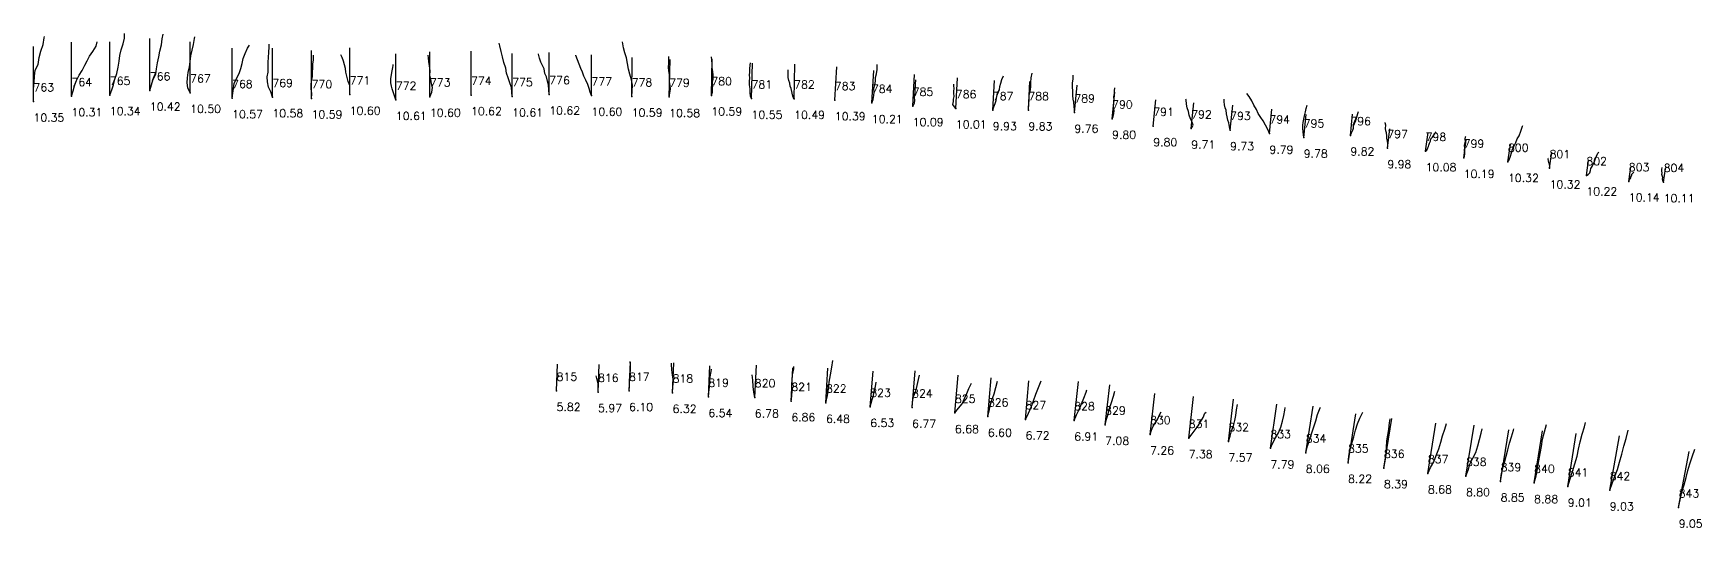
# Model space of a CAD drawing. Extents: x 748669 to 748794, y 8930136 to 8930207.
# Drawn here: x 748669.4 to 748731.9, y 8930147.2 to 8930165.7 of the extents above; entities that cross this region are included whole.
import ezdxf

# ---------------------------------------------------------------- set-up
doc = ezdxf.new("R2010")
doc.units = 0
for name, color, linetype in [('Hole', 7, 'Continuous'), ('Length', 7, 'Continuous'), ('Number', 7, 'Continuous'), ('Real Hole', 7, 'Continuous'), ('Theoretical Hole', 7, 'Continuous')]:
    doc.layers.add(name, color=color, linetype=linetype)
doc.styles.get("Standard").update_dxf_attribs({"font": 'simplex.shx'})

msp = doc.modelspace()

# ---------------------------------------------------------------- linework, layer by layer
at = {"layer": 'Hole', "color": 244, "true_color": 0x0a11ff}
for p in [(748670.782, 8930163.371, 190.024), (748672.219, 8930163.416, 190.078), (748673.718, 8930163.585, 190.109), (748675.231, 8930163.501, 190.241), (748678.313, 8930163.334, 190.346), (748681.211, 8930163.431, 190.352), (748684.217, 8930163.354, 190.382), (748685.757, 8930163.414, 190.356), (748687.301, 8930163.362, 190.336), (748688.689, 8930163.436, 190.346), (748690.272, 8930163.392, 190.35), (748691.779, 8930163.36, 190.351), (748693.185, 8930163.344, 190.376), (748694.764, 8930163.402, 190.4), (748669.358, 8930163.172, 190.025), (748676.803, 8930163.298, 190.327), (748679.782, 8930163.291, 190.35), (748682.94, 8930163.234, 190.352), (748696.271, 8930163.281, 190.395), (748697.868, 8930163.276, 190.324), (748699.392, 8930163.222, 190.216), (748700.781, 8930163.118, 190.033), (748702.313, 8930163.004, 189.912), (748703.926, 8930162.916, 189.748), (748705.314, 8930162.848, 189.747), (748706.646, 8930162.844, 189.609), (748708.371, 8930162.758, 189.568), (748709.785, 8930162.529, 189.636), (748711.328, 8930162.251, 189.639), (748712.75, 8930162.159, 189.543), (748714.208, 8930162.1, 189.606), (748715.681, 8930161.97, 189.649), (748716.966, 8930161.821, 189.587), (748718.714, 8930161.904, 189.658), (748720.1, 8930161.423, 189.796), (748721.534, 8930161.311, 189.949), (748722.962, 8930161.061, 189.918), (748724.621, 8930160.909, 190.174), (748726.182, 8930160.667, 190.193), (748727.56, 8930160.403, 190.104), (748729.15, 8930160.178, 189.998), (748730.456, 8930160.149, 189.98), (748688.964, 8930152.322, 190.844), (748690.519, 8930152.279, 190.542), (748691.682, 8930152.319, 190.447), (748693.311, 8930152.252, 190.363), (748694.652, 8930152.094, 190.392), (748696.394, 8930152.077, 190.236), (748697.762, 8930151.936, 190.117), (748699.061, 8930151.876, 189.911), (748700.72, 8930151.721, 189.901), (748702.29, 8930151.695, 189.938), (748703.893, 8930151.493, 189.993), (748705.128, 8930151.358, 190.079), (748706.543, 8930151.253, 190.24), (748708.364, 8930151.211, 190.342), (748709.524, 8930151.053, 190.263), (748711.208, 8930150.691, 190.025), (748712.654, 8930150.551, 190.032), (748714.145, 8930150.425, 190.132), (748715.717, 8930150.167, 190.083), (748717.043, 8930150.002, 190.091), (748718.628, 8930149.628, 189.89), (748719.973, 8930149.426, 189.92), (748721.62, 8930149.229, 190.201), (748723.047, 8930149.127, 190.093), (748724.346, 8930148.928, 190.252), (748725.602, 8930148.867, 190.158), (748726.863, 8930148.734, 190.274), (748728.434, 8930148.593, 189.983), (748731.018, 8930147.946, 189.946)]:
    msp.add_point(p, dxfattribs=at)
at = {"layer": 'Real Hole', "color": 1, "true_color": 0xff0000}
for points in [[(748669.358, 8930163.172, 190.025), (748669.354, 8930163.412, 189.054), (748669.364, 8930163.635, 188.079), (748669.38, 8930163.884, 187.111), (748669.393, 8930164.119, 186.139), (748669.42, 8930164.344, 185.165), (748669.532, 8930164.565, 184.196), (748669.573, 8930164.828, 183.232), (748669.629, 8930165.058, 182.261), (748669.72, 8930165.312, 181.298), (748669.765, 8930165.559, 180.33), (748669.772, 8930165.607, 180.136)], [(748670.782, 8930163.371, 190.024), (748670.851, 8930163.57, 189.046), (748670.891, 8930163.756, 188.065), (748670.977, 8930163.959, 187.089), (748671.073, 8930164.157, 186.114), (748671.182, 8930164.339, 185.137), (748671.287, 8930164.532, 184.161), (748671.371, 8930164.704, 183.179), (748671.457, 8930164.873, 182.198), (748671.582, 8930165.052, 181.222), (748671.711, 8930165.251, 180.25), (748671.748, 8930165.413, 179.57)], [(748672.219, 8930163.416, 190.078), (748672.294, 8930163.612, 189.1), (748672.357, 8930163.803, 188.121), (748672.413, 8930164.012, 187.144), (748672.479, 8930164.228, 186.17), (748672.534, 8930164.459, 185.199), (748672.574, 8930164.685, 184.225), (748672.597, 8930164.902, 183.25), (748672.639, 8930165.116, 182.274), (748672.715, 8930165.337, 181.301), (748672.764, 8930165.553, 180.326), (748672.766, 8930165.729, 179.546)], [(748673.718, 8930163.585, 190.109), (748673.788, 8930163.802, 189.135), (748673.839, 8930164.007, 188.158), (748673.941, 8930164.196, 187.181), (748673.965, 8930164.403, 186.203), (748674.013, 8930164.624, 185.229), (748674.052, 8930164.846, 184.255), (748674.09, 8930165.057, 183.278), (748674.151, 8930165.292, 182.308), (748674.184, 8930165.522, 181.335), (748674.216, 8930165.695, 180.555)], [(748675.231, 8930163.501, 190.241), (748675.142, 8930163.683, 189.262), (748675.117, 8930163.875, 188.281), (748675.126, 8930164.062, 187.298), (748675.159, 8930164.257, 186.318), (748675.202, 8930164.474, 185.343), (748675.226, 8930164.673, 184.363), (748675.253, 8930164.883, 183.386), (748675.306, 8930165.094, 182.41), (748675.356, 8930165.311, 181.435), (748675.399, 8930165.537, 180.462), (748675.409, 8930165.603, 180.169)], [(748676.803, 8930163.298, 190.327), (748676.826, 8930163.483, 189.345), (748676.854, 8930163.661, 188.361), (748676.878, 8930163.842, 187.378), (748676.964, 8930164.04, 186.401), (748677.067, 8930164.225, 185.424), (748677.126, 8930164.413, 184.444), (748677.174, 8930164.595, 183.462), (748677.218, 8930164.781, 182.48), (748677.291, 8930164.977, 181.502), (748677.384, 8930165.169, 180.525), (748677.452, 8930165.283, 179.94)], [(748678.313, 8930163.334, 190.346), (748678.251, 8930163.533, 189.368), (748678.173, 8930163.706, 188.386), (748678.126, 8930163.914, 187.409), (748678.116, 8930164.092, 186.425), (748678.15, 8930164.279, 185.443), (748678.153, 8930164.47, 184.462), (748678.153, 8930164.644, 183.477), (748678.17, 8930164.828, 182.494), (748678.183, 8930165.021, 181.513), (748678.19, 8930165.212, 180.532), (748678.187, 8930165.329, 179.842)], [(748687.301, 8930163.362, 190.336), (748687.289, 8930163.526, 189.35), (748687.269, 8930163.697, 188.365), (748687.218, 8930163.876, 187.382), (748687.152, 8930164.055, 186.4), (748687.087, 8930164.233, 185.419), (748687.056, 8930164.428, 184.438), (748686.993, 8930164.632, 183.461), (748686.937, 8930164.842, 182.485), (748686.887, 8930165.052, 181.509), (748686.833, 8930165.26, 180.532), (748686.809, 8930165.363, 180.043)], [(748691.779, 8930163.36, 190.351), (748691.801, 8930163.569, 189.373), (748691.812, 8930163.783, 188.396), (748691.776, 8930163.987, 187.418), (748691.715, 8930164.195, 186.442), (748691.656, 8930164.382, 185.461), (748691.62, 8930164.593, 184.485), (748691.579, 8930164.805, 183.508), (748691.522, 8930164.993, 182.528), (748691.466, 8930165.188, 181.549), (748691.435, 8930165.411, 180.574)], [(748679.782, 8930163.291, 190.35), (748679.79, 8930163.475, 189.367), (748679.77, 8930163.642, 188.381), (748679.761, 8930163.792, 187.393), (748679.779, 8930163.942, 186.404), (748679.82, 8930164.104, 185.418), (748679.815, 8930164.279, 184.434), (748679.826, 8930164.418, 183.443), (748679.831, 8930164.569, 182.455), (748679.858, 8930164.73, 181.468), (748679.858, 8930164.891, 180.481), (748679.858, 8930164.906, 180.383)], [(748681.211, 8930163.431, 190.352), (748681.219, 8930163.598, 189.366), (748681.211, 8930163.772, 188.381), (748681.15, 8930163.926, 187.395), (748681.102, 8930164.121, 186.416), (748681.064, 8930164.271, 185.428), (748681.054, 8930164.408, 184.437), (748681.017, 8930164.547, 183.447), (748680.977, 8930164.69, 182.459), (748680.928, 8930164.829, 181.47), (748680.881, 8930164.929, 180.576)], [(748684.217, 8930163.354, 190.382), (748684.287, 8930163.52, 189.398), (748684.316, 8930163.696, 188.414), (748684.282, 8930163.841, 187.425), (748684.249, 8930164.015, 186.441), (748684.215, 8930164.164, 185.453), (748684.221, 8930164.328, 184.467), (748684.201, 8930164.506, 183.483), (748684.181, 8930164.665, 182.496), (748684.16, 8930164.809, 181.506), (748684.154, 8930164.912, 180.814)], [(748688.689, 8930163.436, 190.346), (748688.676, 8930163.612, 189.362), (748688.657, 8930163.798, 188.379), (748688.619, 8930163.939, 187.39), (748688.583, 8930164.094, 186.403), (748688.526, 8930164.225, 185.413), (748688.493, 8930164.395, 184.428), (748688.437, 8930164.528, 183.439), (748688.377, 8930164.653, 182.448), (748688.326, 8930164.795, 181.46), (748688.29, 8930164.945, 180.472), (748688.286, 8930164.96, 180.373)], [(748690.272, 8930163.392, 190.35), (748690.226, 8930163.527, 189.36), (748690.191, 8930163.662, 188.37), (748690.135, 8930163.814, 187.383), (748690.064, 8930163.978, 186.399), (748689.981, 8930164.129, 185.414), (748689.932, 8930164.272, 184.426), (748689.871, 8930164.409, 183.437), (748689.813, 8930164.569, 182.452), (748689.752, 8930164.741, 181.468), (748689.689, 8930164.897, 180.483), (748689.681, 8930164.913, 180.384)], [(748693.185, 8930163.344, 190.376), (748693.207, 8930163.483, 189.386), (748693.233, 8930163.631, 188.397), (748693.225, 8930163.774, 187.408), (748693.2, 8930163.912, 186.418), (748693.193, 8930164.034, 185.425), (748693.195, 8930164.187, 184.437), (748693.176, 8930164.325, 183.447), (748693.164, 8930164.459, 182.456), (748693.168, 8930164.604, 181.466), (748693.171, 8930164.752, 180.477), (748693.167, 8930164.861, 179.786)], [(748694.764, 8930163.402, 190.4), (748694.806, 8930163.524, 189.408), (748694.812, 8930163.653, 188.417), (748694.815, 8930163.788, 187.426), (748694.812, 8930163.892, 186.431), (748694.829, 8930164.015, 185.439), (748694.827, 8930164.159, 184.449), (748694.815, 8930164.294, 183.459), (748694.799, 8930164.432, 182.468), (748694.791, 8930164.579, 181.479), (748694.784, 8930164.725, 180.49), (748694.772, 8930164.847, 179.699)], [(748696.271, 8930163.281, 190.395), (748696.237, 8930163.375, 189.4), (748696.225, 8930163.505, 188.409), (748696.225, 8930163.651, 187.419), (748696.198, 8930163.795, 186.43), (748696.199, 8930163.926, 185.439), (748696.205, 8930164.063, 184.448), (748696.197, 8930164.16, 183.453), (748696.207, 8930164.269, 182.459), (748696.208, 8930164.402, 181.468), (748696.224, 8930164.533, 180.477), (748696.233, 8930164.625, 179.783)], [(748682.94, 8930163.234, 190.352), (748682.892, 8930163.381, 189.364), (748682.838, 8930163.54, 188.378), (748682.805, 8930163.654, 187.385), (748682.771, 8930163.747, 186.39), (748682.748, 8930163.878, 185.399), (748682.754, 8930164.029, 184.411), (748682.78, 8930164.181, 183.423), (748682.808, 8930164.329, 182.434), (748682.824, 8930164.448, 181.441), (748682.834, 8930164.527, 180.444), (748682.834, 8930164.562, 180.046)], [(748697.868, 8930163.276, 190.324), (748697.826, 8930163.335, 189.327), (748697.807, 8930163.424, 188.331), (748697.783, 8930163.547, 187.339), (748697.755, 8930163.658, 186.345), (748697.719, 8930163.744, 185.35), (748697.702, 8930163.861, 184.357), (748697.669, 8930163.957, 183.362), (748697.649, 8930164.07, 182.368), (748697.64, 8930164.189, 181.376), (748697.644, 8930164.295, 180.381), (748697.644, 8930164.362, 179.785)], [(748700.781, 8930163.118, 190.033), (748700.828, 8930163.251, 189.043), (748700.853, 8930163.394, 188.054), (748700.866, 8930163.528, 187.063), (748700.86, 8930163.652, 186.07), (748700.886, 8930163.797, 185.081), (748700.911, 8930163.941, 184.092), (748700.919, 8930164.073, 183.101), (748700.948, 8930164.216, 182.112), (748700.973, 8930164.37, 181.124), (748700.981, 8930164.538, 180.138), (748700.982, 8930164.555, 180.039)], [(748702.313, 8930163.004, 189.912), (748702.346, 8930163.038, 188.913), (748702.373, 8930163.111, 187.916), (748702.385, 8930163.217, 186.922), (748702.379, 8930163.321, 185.927), (748702.396, 8930163.415, 184.932), (748702.402, 8930163.528, 183.938), (748702.4, 8930163.618, 182.942), (748702.416, 8930163.731, 181.949), (748702.412, 8930163.847, 180.956), (748702.429, 8930163.962, 179.962), (748702.432, 8930163.988, 179.764)], [(748705.314, 8930162.848, 189.747), (748705.351, 8930162.97, 188.755), (748705.398, 8930163.096, 187.764), (748705.445, 8930163.214, 186.772), (748705.464, 8930163.362, 185.784), (748705.495, 8930163.482, 184.791), (748705.558, 8930163.612, 183.802), (748705.58, 8930163.736, 182.81), (748705.616, 8930163.866, 181.819), (748705.657, 8930164.002, 180.829), (748705.716, 8930164.14, 179.942)], [(748706.646, 8930162.844, 189.609), (748706.657, 8930162.955, 188.615), (748706.66, 8930163.089, 187.624), (748706.674, 8930163.239, 186.636), (748706.674, 8930163.398, 185.648), (748706.709, 8930163.554, 184.661), (748706.735, 8930163.726, 183.676), (748706.733, 8930163.883, 182.689), (748706.753, 8930164.055, 181.704), (748706.784, 8930164.237, 180.721)], [(748708.371, 8930162.758, 189.568), (748708.379, 8930162.859, 188.573), (748708.365, 8930162.987, 187.581), (748708.354, 8930163.153, 186.595), (748708.324, 8930163.262, 185.602), (748708.317, 8930163.397, 184.611), (748708.316, 8930163.572, 183.626), (748708.297, 8930163.707, 182.636), (748708.305, 8930163.857, 181.647), (748708.324, 8930164.025, 180.661), (748708.329, 8930164.158, 179.873)], [(748703.926, 8930162.916, 189.748), (748703.872, 8930162.971, 188.751), (748703.818, 8930163.059, 187.756), (748703.835, 8930163.17, 186.763), (748703.84, 8930163.261, 185.767), (748703.862, 8930163.366, 184.773), (748703.855, 8930163.482, 183.779), (748703.856, 8930163.562, 182.783), (748703.866, 8930163.656, 181.787), (748703.847, 8930163.762, 180.793), (748703.849, 8930163.828, 180.197)], [(748709.785, 8930162.529, 189.636), (748709.826, 8930162.609, 188.64), (748709.854, 8930162.713, 187.646), (748709.86, 8930162.84, 186.654), (748709.841, 8930162.969, 185.662), (748709.852, 8930163.102, 184.672), (748709.857, 8930163.238, 183.681), (748709.854, 8930163.347, 182.687), (748709.87, 8930163.471, 181.695), (748709.879, 8930163.576, 180.7), (748709.887, 8930163.68, 180.008)], [(748715.681, 8930161.97, 189.649), (748715.615, 8930162.128, 188.664), (748715.534, 8930162.29, 187.68), (748715.445, 8930162.442, 186.696), (748715.355, 8930162.576, 185.709), (748715.257, 8930162.726, 184.725), (748715.196, 8930162.87, 183.738), (748715.097, 8930163.037, 182.757), (748715.016, 8930163.199, 181.773), (748714.921, 8930163.361, 180.791), (748714.833, 8930163.477, 179.903)], [(748712.75, 8930162.159, 189.543), (748712.788, 8930162.206, 188.545), (748712.819, 8930162.283, 187.548), (748712.785, 8930162.404, 186.556), (748712.726, 8930162.525, 185.565), (748712.671, 8930162.665, 184.577), (748712.648, 8930162.802, 183.586), (748712.601, 8930162.932, 182.596), (748712.574, 8930163.067, 181.606), (748712.556, 8930163.234, 180.62), (748712.552, 8930163.266, 180.422)], [(748714.208, 8930162.1, 189.606), (748714.182, 8930162.226, 188.614), (748714.155, 8930162.368, 187.625), (748714.123, 8930162.473, 186.631), (748714.096, 8930162.596, 185.639), (748714.078, 8930162.714, 184.646), (748714.056, 8930162.844, 183.655), (748714.024, 8930162.937, 182.66), (748713.999, 8930163.052, 181.666), (748713.988, 8930163.167, 180.673), (748713.979, 8930163.264, 179.879)], [(748716.966, 8930161.821, 189.587), (748716.955, 8930161.92, 188.592), (748716.951, 8930162.038, 187.599), (748716.934, 8930162.158, 186.606), (748716.939, 8930162.289, 185.615), (748716.94, 8930162.39, 184.62), (748716.976, 8930162.508, 183.628), (748716.995, 8930162.641, 182.637), (748717.029, 8930162.78, 181.647), (748717.058, 8930162.909, 180.656), (748717.091, 8930163.04, 179.665)], [(748718.714, 8930161.904, 189.658), (748718.759, 8930161.995, 188.663), (748718.804, 8930162.094, 187.669), (748718.826, 8930162.17, 186.672), (748718.837, 8930162.266, 185.677), (748718.871, 8930162.349, 184.681), (748718.909, 8930162.427, 183.685), (748718.939, 8930162.55, 182.693), (748718.966, 8930162.634, 181.697), (748718.997, 8930162.723, 180.701), (748719.021, 8930162.801, 179.805)], [(748720.1, 8930161.423, 189.796), (748720.12, 8930161.495, 188.799), (748720.118, 8930161.589, 187.803), (748720.111, 8930161.688, 186.808), (748720.079, 8930161.792, 185.814), (748720.087, 8930161.884, 184.818), (748720.069, 8930161.996, 183.825), (748720.042, 8930162.067, 182.828), (748720.037, 8930162.165, 181.833), (748720.038, 8930162.287, 180.84), (748720.021, 8930162.373, 179.844), (748720.02, 8930162.383, 179.744)], [(748724.621, 8930160.909, 190.174), (748724.67, 8930160.991, 189.179), (748724.71, 8930161.119, 188.188), (748724.751, 8930161.249, 187.197), (748724.777, 8930161.353, 186.203), (748724.841, 8930161.486, 185.214), (748724.912, 8930161.635, 184.227), (748724.964, 8930161.767, 183.237), (748725.036, 8930161.885, 182.247), (748725.1, 8930162.058, 181.264), (748725.163, 8930162.246, 180.284), (748725.173, 8930162.279, 180.087)], [(748721.534, 8930161.311, 189.949), (748721.574, 8930161.342, 188.95), (748721.619, 8930161.433, 187.955), (748721.646, 8930161.487, 186.957), (748721.657, 8930161.535, 185.958), (748721.681, 8930161.61, 184.962), (748721.715, 8930161.687, 183.965), (748721.729, 8930161.767, 182.968), (748721.791, 8930161.833, 181.973), (748721.872, 8930161.943, 180.982), (748721.926, 8930162.034, 179.987)], [(748722.962, 8930161.061, 189.918), (748722.994, 8930161.122, 188.92), (748723.006, 8930161.195, 187.923), (748723.004, 8930161.287, 186.927), (748722.991, 8930161.344, 185.929), (748723.005, 8930161.439, 184.934), (748722.997, 8930161.519, 183.937), (748723.008, 8930161.583, 182.939), (748723.027, 8930161.672, 181.943), (748723.018, 8930161.76, 180.947), (748723.032, 8930161.849, 179.951), (748723.036, 8930161.866, 179.752)], [(748726.182, 8930160.667, 190.193), (748726.193, 8930160.662, 189.193), (748726.196, 8930160.709, 188.194), (748726.186, 8930160.761, 187.196), (748726.176, 8930160.797, 186.196), (748726.175, 8930160.848, 185.198), (748726.149, 8930160.887, 184.199), (748726.14, 8930160.942, 183.2), (748726.129, 8930160.999, 182.202), (748726.136, 8930161.021, 181.202), (748726.122, 8930161.052, 180.403)], [(748727.56, 8930160.403, 190.104), (748727.631, 8930160.44, 189.107), (748727.694, 8930160.503, 188.111), (748727.709, 8930160.585, 187.115), (748727.724, 8930160.666, 186.118), (748727.774, 8930160.737, 185.122), (748727.828, 8930160.83, 184.128), (748727.863, 8930160.927, 183.133), (748727.897, 8930161.032, 182.139), (748727.935, 8930161.126, 181.144), (748727.995, 8930161.237, 180.152), (748728.022, 8930161.272, 179.855)], [(748729.15, 8930160.178, 189.998), (748729.167, 8930160.215, 188.999), (748729.184, 8930160.276, 188.001), (748729.195, 8930160.279, 187.001), (748729.22, 8930160.314, 186.002), (748729.229, 8930160.346, 185.002), (748729.257, 8930160.38, 184.003), (748729.264, 8930160.414, 183.004), (748729.267, 8930160.448, 182.005), (748729.301, 8930160.488, 181.006), (748729.339, 8930160.521, 180.007), (748729.341, 8930160.523, 179.907)], [(748730.456, 8930160.149, 189.98), (748730.442, 8930160.163, 188.98), (748730.425, 8930160.219, 187.982), (748730.409, 8930160.261, 186.983), (748730.426, 8930160.326, 185.985), (748730.396, 8930160.395, 184.988), (748730.391, 8930160.439, 183.989), (748730.398, 8930160.495, 182.991), (748730.388, 8930160.557, 181.992), (748730.392, 8930160.627, 180.995), (748730.394, 8930160.7, 179.998)], [(748691.682, 8930152.319, 190.447), (748691.699, 8930152.506, 189.465), (748691.694, 8930152.687, 188.481), (748691.705, 8930152.873, 187.499), (748691.738, 8930153.096, 186.525), (748691.732, 8930153.286, 185.543), (748691.728, 8930153.426, 184.857)], [(748693.311, 8930152.252, 190.363), (748693.324, 8930152.472, 189.388), (748693.342, 8930152.696, 188.413), (748693.314, 8930152.916, 187.438), (748693.285, 8930153.112, 186.458), (748693.273, 8930153.316, 185.479), (748693.276, 8930153.364, 185.285)], [(748699.061, 8930151.876, 189.911), (748699.119, 8930152.149, 188.951), (748699.152, 8930152.402, 187.984), (748699.174, 8930152.651, 187.016), (748699.226, 8930152.919, 186.053), (748699.28, 8930153.216, 185.1), (748699.313, 8930153.461, 184.235)], [(748690.519, 8930152.279, 190.542), (748690.522, 8930152.437, 189.555), (748690.526, 8930152.584, 188.565), (748690.48, 8930152.739, 187.579), (748690.447, 8930152.883, 186.59)], [(748694.652, 8930152.094, 190.392), (748694.668, 8930152.265, 189.407), (748694.697, 8930152.457, 188.426), (748694.71, 8930152.658, 187.446), (748694.718, 8930152.845, 186.464), (748694.755, 8930153.048, 185.486), (748694.775, 8930153.133, 185.095)], [(748696.394, 8930152.077, 190.236), (748696.357, 8930152.275, 189.256), (748696.332, 8930152.491, 188.28), (748696.315, 8930152.722, 187.308), (748696.291, 8930152.927, 186.329)], [(748697.762, 8930151.936, 190.117), (748697.779, 8930152.127, 189.136), (748697.789, 8930152.335, 188.158), (748697.784, 8930152.547, 187.18), (748697.789, 8930152.741, 186.199), (748697.809, 8930152.924, 185.216), (748697.85, 8930153.148, 184.243), (748697.857, 8930153.238, 183.853)], [(748702.29, 8930151.695, 189.938), (748702.307, 8930151.907, 188.961), (748702.347, 8930152.116, 187.984), (748702.425, 8930152.308, 187.006), (748702.482, 8930152.521, 186.03), (748702.527, 8930152.745, 185.057), (748702.567, 8930152.908, 184.274)], [(748706.543, 8930151.253, 190.24), (748706.647, 8930151.483, 189.272), (748706.745, 8930151.706, 188.302), (748706.844, 8930151.942, 187.336), (748706.929, 8930152.196, 186.372), (748707.021, 8930152.442, 185.407), (748707.13, 8930152.703, 184.448)], [(748700.72, 8930151.721, 189.901), (748700.757, 8930151.865, 188.912), (748700.792, 8930151.998, 187.922), (748700.844, 8930152.148, 186.934), (748700.867, 8930152.307, 185.947), (748700.921, 8930152.482, 184.964), (748700.945, 8930152.643, 184.079)], [(748703.893, 8930151.493, 189.993), (748704.023, 8930151.668, 189.017), (748704.159, 8930151.837, 188.041), (748704.25, 8930152.03, 187.064), (748704.341, 8930152.221, 186.087), (748704.414, 8930152.411, 185.107), (748704.515, 8930152.606, 184.132)], [(748705.128, 8930151.358, 190.079), (748705.173, 8930151.56, 189.101), (748705.217, 8930151.76, 188.122), (748705.274, 8930151.974, 187.147), (748705.359, 8930152.205, 186.177), (748705.428, 8930152.448, 185.21), (748705.492, 8930152.684, 184.24)], [(748708.364, 8930151.211, 190.342), (748708.456, 8930151.423, 189.369), (748708.548, 8930151.627, 188.394), (748708.641, 8930151.83, 187.42), (748708.73, 8930152.048, 186.448), (748708.816, 8930152.273, 185.477), (748708.838, 8930152.365, 185.089)], [(748709.524, 8930151.053, 190.263), (748709.574, 8930151.256, 189.285), (748709.637, 8930151.453, 188.307), (748709.688, 8930151.668, 187.331), (748709.766, 8930151.891, 186.36), (748709.838, 8930152.126, 185.39), (748709.881, 8930152.312, 184.614)], [(748711.208, 8930150.691, 190.025), (748711.262, 8930150.85, 189.039), (748711.329, 8930151.001, 188.053), (748711.426, 8930151.143, 187.068), (748711.499, 8930151.279, 186.08), (748711.564, 8930151.423, 185.092), (748711.621, 8930151.54, 184.303)], [(748712.654, 8930150.551, 190.032), (748712.779, 8930150.715, 189.054), (748712.895, 8930150.864, 188.072), (748713.008, 8930151.012, 187.089), (748713.102, 8930151.161, 186.105), (748713.192, 8930151.327, 185.123), (748713.264, 8930151.48, 184.137), (748713.308, 8930151.529, 183.541)], [(748714.145, 8930150.425, 190.132), (748714.205, 8930150.623, 189.154), (748714.261, 8930150.821, 188.175), (748714.329, 8930151.014, 187.196), (748714.381, 8930151.208, 186.217), (748714.425, 8930151.403, 185.237), (748714.448, 8930151.605, 184.258), (748714.488, 8930151.807, 183.279)], [(748715.717, 8930150.167, 190.083), (748715.813, 8930150.368, 189.108), (748715.908, 8930150.556, 188.131), (748716.021, 8930150.754, 187.157), (748716.111, 8930150.958, 186.182), (748716.173, 8930151.186, 185.21), (748716.217, 8930151.398, 184.234), (748716.256, 8930151.597, 183.255), (748716.27, 8930151.7, 182.766)], [(748717.043, 8930150.002, 190.091), (748717.108, 8930150.242, 189.123), (748717.179, 8930150.482, 188.154), (748717.268, 8930150.744, 187.193), (748717.345, 8930150.969, 186.222), (748717.417, 8930151.192, 185.25), (748717.479, 8930151.434, 184.281), (748717.583, 8930151.687, 183.32), (748717.59, 8930151.714, 183.224)], [(748718.628, 8930149.628, 189.89), (748718.653, 8930149.869, 188.92), (748718.696, 8930150.098, 187.947), (748718.769, 8930150.347, 186.981), (748718.838, 8930150.598, 186.016), (748718.901, 8930150.853, 185.051), (748718.983, 8930151.082, 184.081), (748719.069, 8930151.303, 183.11), (748719.178, 8930151.519, 182.347)], [(748719.973, 8930149.426, 189.92), (748720.014, 8930149.684, 188.955), (748720.061, 8930149.937, 187.988), (748720.073, 8930150.188, 187.02), (748720.082, 8930150.443, 186.054), (748720.114, 8930150.664, 185.079), (748720.158, 8930150.887, 184.105), (748720.18, 8930151.12, 183.133), (748720.203, 8930151.272, 182.553)], [(748721.62, 8930149.229, 190.201), (748721.723, 8930149.454, 189.232), (748721.839, 8930149.662, 188.261), (748721.931, 8930149.901, 187.294), (748722.025, 8930150.152, 186.331), (748722.101, 8930150.399, 185.365), (748722.171, 8930150.64, 184.397), (748722.25, 8930150.89, 183.432), (748722.315, 8930151.1, 182.456)], [(748723.047, 8930149.127, 190.093), (748723.126, 8930149.352, 189.122), (748723.193, 8930149.572, 188.149), (748723.308, 8930149.792, 187.18), (748723.417, 8930150.01, 186.21), (748723.495, 8930150.259, 185.245), (748723.558, 8930150.501, 184.277), (748723.62, 8930150.731, 183.305), (748723.657, 8930150.9, 182.627)], [(748724.346, 8930148.928, 190.252), (748724.366, 8930149.153, 189.278), (748724.421, 8930149.388, 188.307), (748724.493, 8930149.636, 187.341), (748724.552, 8930149.87, 186.371), (748724.615, 8930150.108, 185.402), (748724.68, 8930150.358, 184.436), (748724.756, 8930150.602, 183.469), (748724.832, 8930150.848, 182.502), (748724.84, 8930150.893, 182.308)], [(748725.602, 8930148.867, 190.158), (748725.672, 8930149.139, 189.198), (748725.726, 8930149.402, 188.235), (748725.773, 8930149.694, 187.28), (748725.832, 8930149.975, 186.322), (748725.874, 8930150.234, 185.357), (748725.921, 8930150.511, 184.397), (748725.986, 8930150.783, 183.437), (748726.063, 8930151.06, 182.479)], [(748726.863, 8930148.734, 190.274), (748726.954, 8930149.018, 189.32), (748727.041, 8930149.293, 188.362), (748727.133, 8930149.591, 187.412), (748727.213, 8930149.875, 186.456), (748727.27, 8930150.136, 185.493), (748727.33, 8930150.407, 184.532), (748727.404, 8930150.695, 183.577), (748727.485, 8930150.971, 182.62), (748727.532, 8930151.139, 182.045)], [(748728.434, 8930148.593, 189.983), (748728.527, 8930148.843, 189.019), (748728.619, 8930149.088, 188.054), (748728.726, 8930149.369, 187.1), (748728.803, 8930149.654, 186.145), (748728.888, 8930149.945, 185.192), (748728.967, 8930150.242, 184.24), (748729.045, 8930150.54, 183.289), (748729.127, 8930150.844, 182.34)], [(748731.018, 8930147.946, 189.946), (748731.081, 8930148.238, 188.992), (748731.142, 8930148.519, 188.034), (748731.222, 8930148.796, 187.076), (748731.294, 8930149.067, 186.116), (748731.357, 8930149.337, 185.156), (748731.432, 8930149.591, 184.191), (748731.521, 8930149.845, 183.228), (748731.625, 8930150.13, 182.275)]]:
    msp.add_polyline3d(points, dxfattribs=at)
at = {"layer": 'Theoretical Hole', "color": 244, "true_color": 0x0a11ff}
for p, q in [((748669.358, 8930163.172, 190.025), (748669.36, 8930165.241, 179.884)), ((748670.782, 8930163.371, 190.024), (748670.784, 8930165.4, 179.916)), ((748672.219, 8930163.416, 190.078), (748672.221, 8930165.407, 179.931)), ((748673.718, 8930163.585, 190.109), (748673.72, 8930165.538, 179.874)), ((748675.231, 8930163.501, 190.241), (748675.233, 8930165.414, 179.917)), ((748681.211, 8930163.431, 190.352), (748681.213, 8930165.191, 179.899)), ((748676.803, 8930163.298, 190.327), (748676.805, 8930165.173, 179.925)), ((748678.313, 8930163.334, 190.346), (748678.315, 8930165.171, 179.927)), ((748679.782, 8930163.291, 190.35), (748679.784, 8930165.09, 179.914)), ((748682.94, 8930163.234, 190.352), (748682.942, 8930164.958, 179.883)), ((748684.217, 8930163.354, 190.382), (748684.219, 8930165.04, 179.917)), ((748685.757, 8930163.414, 190.356), (748685.759, 8930165.061, 179.864)), ((748687.301, 8930163.362, 190.336), (748687.303, 8930164.971, 179.849)), ((748688.689, 8930163.436, 190.346), (748688.691, 8930165.006, 179.843)), ((748690.272, 8930163.392, 190.35), (748690.274, 8930164.922, 179.861)), ((748691.779, 8930163.36, 190.351), (748691.795, 8930164.821, 179.862)), ((748693.185, 8930163.344, 190.376), (748693.216, 8930164.748, 179.89)), ((748694.764, 8930163.402, 190.4), (748694.794, 8930164.769, 179.899)), ((748696.271, 8930163.281, 190.395), (748696.301, 8930164.612, 179.929)), ((748697.868, 8930163.276, 190.324), (748697.897, 8930164.57, 179.914)), ((748699.392, 8930163.222, 190.216), (748699.462, 8930164.477, 179.902)), ((748700.781, 8930163.118, 190.033), (748700.851, 8930164.339, 179.897)), ((748702.313, 8930163.004, 189.912), (748702.38, 8930164.188, 179.892)), ((748703.926, 8930162.916, 189.748), (748703.991, 8930164.065, 179.804)), ((748705.314, 8930162.848, 189.747), (748705.377, 8930163.96, 179.88)), ((748706.646, 8930162.844, 189.609), (748706.707, 8930163.919, 179.838)), ((748708.371, 8930162.758, 189.568), (748708.472, 8930163.787, 179.863)), ((748709.785, 8930162.529, 189.636), (748709.888, 8930163.529, 179.888)), ((748711.328, 8930162.251, 189.639), (748711.429, 8930163.231, 179.889)), ((748712.75, 8930162.159, 189.543), (748712.848, 8930163.118, 179.881)), ((748714.208, 8930162.1, 189.606), (748714.304, 8930163.039, 179.922)), ((748715.681, 8930161.97, 189.649), (748715.775, 8930162.89, 179.903)), ((748718.714, 8930161.904, 189.658), (748718.796, 8930162.703, 179.871)), ((748716.966, 8930161.821, 189.587), (748717.055, 8930162.686, 179.846)), ((748720.1, 8930161.423, 189.796), (748720.192, 8930162.152, 179.843)), ((748721.534, 8930161.311, 189.949), (748721.629, 8930162.008, 179.894)), ((748722.962, 8930161.061, 189.918), (748723.055, 8930161.741, 179.751)), ((748724.621, 8930160.909, 190.174), (748724.71, 8930161.558, 179.875)), ((748726.182, 8930160.667, 190.193), (748726.265, 8930161.279, 179.891)), ((748727.56, 8930160.403, 190.104), (748727.639, 8930160.979, 179.901)), ((748729.15, 8930160.178, 189.998), (748729.224, 8930160.718, 179.873)), ((748730.456, 8930160.149, 189.98), (748730.525, 8930160.652, 179.883)), ((748688.964, 8930152.322, 190.844), (748689.001, 8930153.322, 185.111)), ((748691.682, 8930152.319, 190.447), (748691.733, 8930153.395, 184.443)), ((748693.311, 8930152.252, 190.363), (748693.364, 8930153.372, 184.143)), ((748690.519, 8930152.279, 190.542), (748690.558, 8930153.31, 184.662)), ((748694.652, 8930152.094, 190.392), (748694.707, 8930153.259, 183.957)), ((748696.394, 8930152.077, 190.236), (748696.451, 8930153.288, 183.565)), ((748697.762, 8930151.936, 190.117), (748697.821, 8930153.189, 183.373)), ((748699.061, 8930151.876, 189.911), (748699.135, 8930153.174, 183.563)), ((748700.72, 8930151.721, 189.901), (748700.83, 8930153.056, 183.51)), ((748702.29, 8930151.695, 189.938), (748702.403, 8930153.071, 183.31)), ((748703.893, 8930151.493, 189.993), (748704.009, 8930152.909, 183.466)), ((748705.128, 8930151.358, 190.079), (748705.248, 8930152.814, 183.643)), ((748706.543, 8930151.253, 190.24), (748706.662, 8930152.7, 183.679)), ((748708.364, 8930151.211, 190.342), (748708.527, 8930152.676, 183.591)), ((748709.524, 8930151.053, 190.263), (748709.699, 8930152.55, 183.345)), ((748711.208, 8930150.691, 190.025), (748711.387, 8930152.22, 182.93)), ((748712.654, 8930150.551, 190.032), (748712.837, 8930152.11, 182.821)), ((748714.145, 8930150.425, 190.132), (748714.331, 8930152.016, 182.734)), ((748715.717, 8930150.167, 190.083), (748715.958, 8930151.826, 182.476)), ((748717.043, 8930150.002, 190.091), (748717.32, 8930151.752, 182.228)), ((748718.628, 8930149.628, 189.89), (748718.918, 8930151.461, 181.882)), ((748719.973, 8930149.426, 189.92), (748720.267, 8930151.285, 181.744)), ((748721.62, 8930149.229, 190.201), (748721.917, 8930151.109, 181.732)), ((748723.047, 8930149.127, 190.093), (748723.348, 8930151.032, 181.507)), ((748724.346, 8930148.928, 190.252), (748724.651, 8930150.859, 181.621)), ((748725.602, 8930148.867, 190.158), (748725.912, 8930150.825, 181.502)), ((748726.863, 8930148.734, 190.274), (748727.177, 8930150.719, 181.491)), ((748728.434, 8930148.593, 189.983), (748728.807, 8930150.633, 181.194)), ((748731.018, 8930147.946, 189.946), (748731.408, 8930150.052, 181.153))]:
    msp.add_line(p, q, dxfattribs=at)

# ---------------------------------------------------------------- texts
at = {"layer": 'Length', "color": 244, "true_color": 0x0a11ff}
for s, p in [('10.35', (748669.358, 8930162.418, 190.025)), ('10.31', (748670.782, 8930162.617, 190.024)), ('10.34', (748672.219, 8930162.662, 190.078)), ('10.42', (748673.718, 8930162.831, 190.109)), ('10.50', (748675.231, 8930162.747, 190.241)), ('10.57', (748676.803, 8930162.544, 190.327)), ('10.58', (748678.313, 8930162.58, 190.346)), ('10.59', (748679.782, 8930162.537, 190.35)), ('10.60', (748681.211, 8930162.677, 190.352)), ('10.61', (748682.94, 8930162.48, 190.352)), ('10.60', (748684.217, 8930162.6, 190.382)), ('10.62', (748685.757, 8930162.66, 190.356)), ('10.61', (748687.301, 8930162.608, 190.336)), ('10.62', (748688.689, 8930162.682, 190.346)), ('10.60', (748690.272, 8930162.638, 190.35)), ('10.59', (748691.779, 8930162.606, 190.351)), ('10.58', (748693.185, 8930162.59, 190.376)), ('10.59', (748694.764, 8930162.648, 190.4)), ('10.55', (748696.271, 8930162.527, 190.395)), ('10.49', (748697.868, 8930162.522, 190.324)), ('10.39', (748699.392, 8930162.468, 190.216)), ('10.21', (748700.781, 8930162.364, 190.033)), ('10.09', (748702.313, 8930162.25, 189.912)), ('10.01', (748703.926, 8930162.162, 189.748)), ('9.93', (748705.314, 8930162.094, 189.747)), ('9.83', (748706.646, 8930162.09, 189.609)), ('9.76', (748708.371, 8930162.004, 189.568)), ('9.80', (748709.785, 8930161.775, 189.636)), ('9.80', (748711.328, 8930161.497, 189.639)), ('9.71', (748712.75, 8930161.405, 189.543)), ('9.73', (748714.208, 8930161.346, 189.606)), ('9.79', (748715.681, 8930161.216, 189.649)), ('9.82', (748718.714, 8930161.15, 189.658)), ('9.78', (748716.966, 8930161.067, 189.587)), ('9.98', (748720.1, 8930160.669, 189.796)), ('10.08', (748721.534, 8930160.557, 189.949)), ('10.19', (748722.962, 8930160.307, 189.918)), ('10.32', (748724.621, 8930160.155, 190.174)), ('10.32', (748726.182, 8930159.913, 190.193)), ('10.22', (748727.56, 8930159.649, 190.104)), ('10.14', (748729.15, 8930159.424, 189.998)), ('10.11', (748730.456, 8930159.395, 189.98)), ('5.82', (748688.964, 8930151.568, 190.844)), ('5.97', (748690.519, 8930151.525, 190.542)), ('6.10', (748691.682, 8930151.565, 190.447)), ('6.32', (748693.311, 8930151.498, 190.363)), ('6.54', (748694.652, 8930151.34, 190.392)), ('6.78', (748696.394, 8930151.323, 190.236)), ('6.86', (748697.762, 8930151.182, 190.117)), ('6.48', (748699.061, 8930151.122, 189.911)), ('6.53', (748700.72, 8930150.967, 189.901)), ('6.77', (748702.29, 8930150.941, 189.938)), ('6.68', (748703.893, 8930150.739, 189.993)), ('6.60', (748705.128, 8930150.604, 190.079)), ('6.72', (748706.543, 8930150.499, 190.24)), ('6.91', (748708.364, 8930150.457, 190.342)), ('7.08', (748709.524, 8930150.299, 190.263)), ('7.26', (748711.208, 8930149.937, 190.025)), ('7.38', (748712.654, 8930149.797, 190.032)), ('7.57', (748714.145, 8930149.671, 190.132)), ('7.79', (748715.717, 8930149.413, 190.083)), ('8.06', (748717.043, 8930149.248, 190.091)), ('8.22', (748718.628, 8930148.874, 189.89)), ('8.39', (748719.973, 8930148.672, 189.92)), ('8.68', (748721.62, 8930148.475, 190.201)), ('8.80', (748723.047, 8930148.373, 190.093)), ('8.85', (748724.346, 8930148.174, 190.252)), ('8.88', (748725.602, 8930148.113, 190.158)), ('9.01', (748726.863, 8930147.98, 190.274)), ('9.03', (748728.434, 8930147.839, 189.983)), ('9.05', (748731.018, 8930147.192, 189.946))]:
    msp.add_text(s, height=0.3, dxfattribs=at).set_placement(p)
at = {"layer": 'Number', "color": 244, "true_color": 0x0a11ff}
for s, p in [('764', (748670.782, 8930163.752, 190.024)), ('765', (748672.219, 8930163.797, 190.078)), ('766', (748673.718, 8930163.966, 190.109)), ('767', (748675.231, 8930163.882, 190.241)), ('768', (748676.803, 8930163.679, 190.327)), ('769', (748678.313, 8930163.715, 190.346)), ('770', (748679.782, 8930163.672, 190.35)), ('771', (748681.211, 8930163.812, 190.352)), ('773', (748684.217, 8930163.735, 190.382)), ('774', (748685.757, 8930163.795, 190.356)), ('775', (748687.301, 8930163.743, 190.336)), ('776', (748688.689, 8930163.817, 190.346)), ('777', (748690.272, 8930163.773, 190.35)), ('778', (748691.779, 8930163.741, 190.351)), ('779', (748693.185, 8930163.725, 190.376)), ('780', (748694.764, 8930163.783, 190.4)), ('781', (748696.271, 8930163.662, 190.395)), ('782', (748697.868, 8930163.657, 190.324)), ('763', (748669.358, 8930163.553, 190.025)), ('772', (748682.94, 8930163.615, 190.352)), ('783', (748699.392, 8930163.603, 190.216)), ('784', (748700.781, 8930163.499, 190.033)), ('785', (748702.313, 8930163.385, 189.912)), ('786', (748703.926, 8930163.297, 189.748)), ('787', (748705.314, 8930163.229, 189.747)), ('788', (748706.646, 8930163.225, 189.609)), ('789', (748708.371, 8930163.139, 189.568)), ('790', (748709.785, 8930162.91, 189.636)), ('791', (748711.328, 8930162.632, 189.639)), ('792', (748712.75, 8930162.54, 189.543)), ('793', (748714.208, 8930162.481, 189.606)), ('794', (748715.681, 8930162.351, 189.649)), ('795', (748716.966, 8930162.202, 189.587)), ('796', (748718.714, 8930162.285, 189.658)), ('797', (748720.1, 8930161.804, 189.796)), ('798', (748721.534, 8930161.692, 189.949)), ('799', (748722.962, 8930161.442, 189.918)), ('800', (748724.621, 8930161.29, 190.174)), ('801', (748726.182, 8930161.048, 190.193)), ('802', (748727.56, 8930160.784, 190.104)), ('803', (748729.15, 8930160.559, 189.998)), ('804', (748730.456, 8930160.53, 189.98)), ('815', (748688.964, 8930152.703, 190.844)), ('816', (748690.519, 8930152.66, 190.542)), ('817', (748691.682, 8930152.7, 190.447)), ('818', (748693.311, 8930152.633, 190.363)), ('819', (748694.652, 8930152.475, 190.392)), ('820', (748696.394, 8930152.458, 190.236)), ('821', (748697.762, 8930152.317, 190.117)), ('822', (748699.061, 8930152.257, 189.911)), ('823', (748700.72, 8930152.102, 189.901)), ('824', (748702.29, 8930152.076, 189.938)), ('825', (748703.893, 8930151.874, 189.993)), ('826', (748705.128, 8930151.739, 190.079)), ('827', (748706.543, 8930151.634, 190.24)), ('828', (748708.364, 8930151.592, 190.342)), ('829', (748709.524, 8930151.434, 190.263)), ('830', (748711.208, 8930151.072, 190.025)), ('831', (748712.654, 8930150.932, 190.032)), ('832', (748714.145, 8930150.806, 190.132)), ('833', (748715.717, 8930150.548, 190.083)), ('834', (748717.043, 8930150.383, 190.091)), ('835', (748718.628, 8930150.009, 189.89)), ('836', (748719.973, 8930149.807, 189.92)), ('837', (748721.62, 8930149.61, 190.201)), ('838', (748723.047, 8930149.508, 190.093)), ('839', (748724.346, 8930149.309, 190.252)), ('840', (748725.602, 8930149.248, 190.158)), ('841', (748726.863, 8930149.115, 190.274)), ('842', (748728.434, 8930148.974, 189.983)), ('843', (748731.018, 8930148.327, 189.946))]:
    msp.add_text(s, height=0.3, dxfattribs=at).set_placement(p)

doc.saveas('drawing.dxf')
